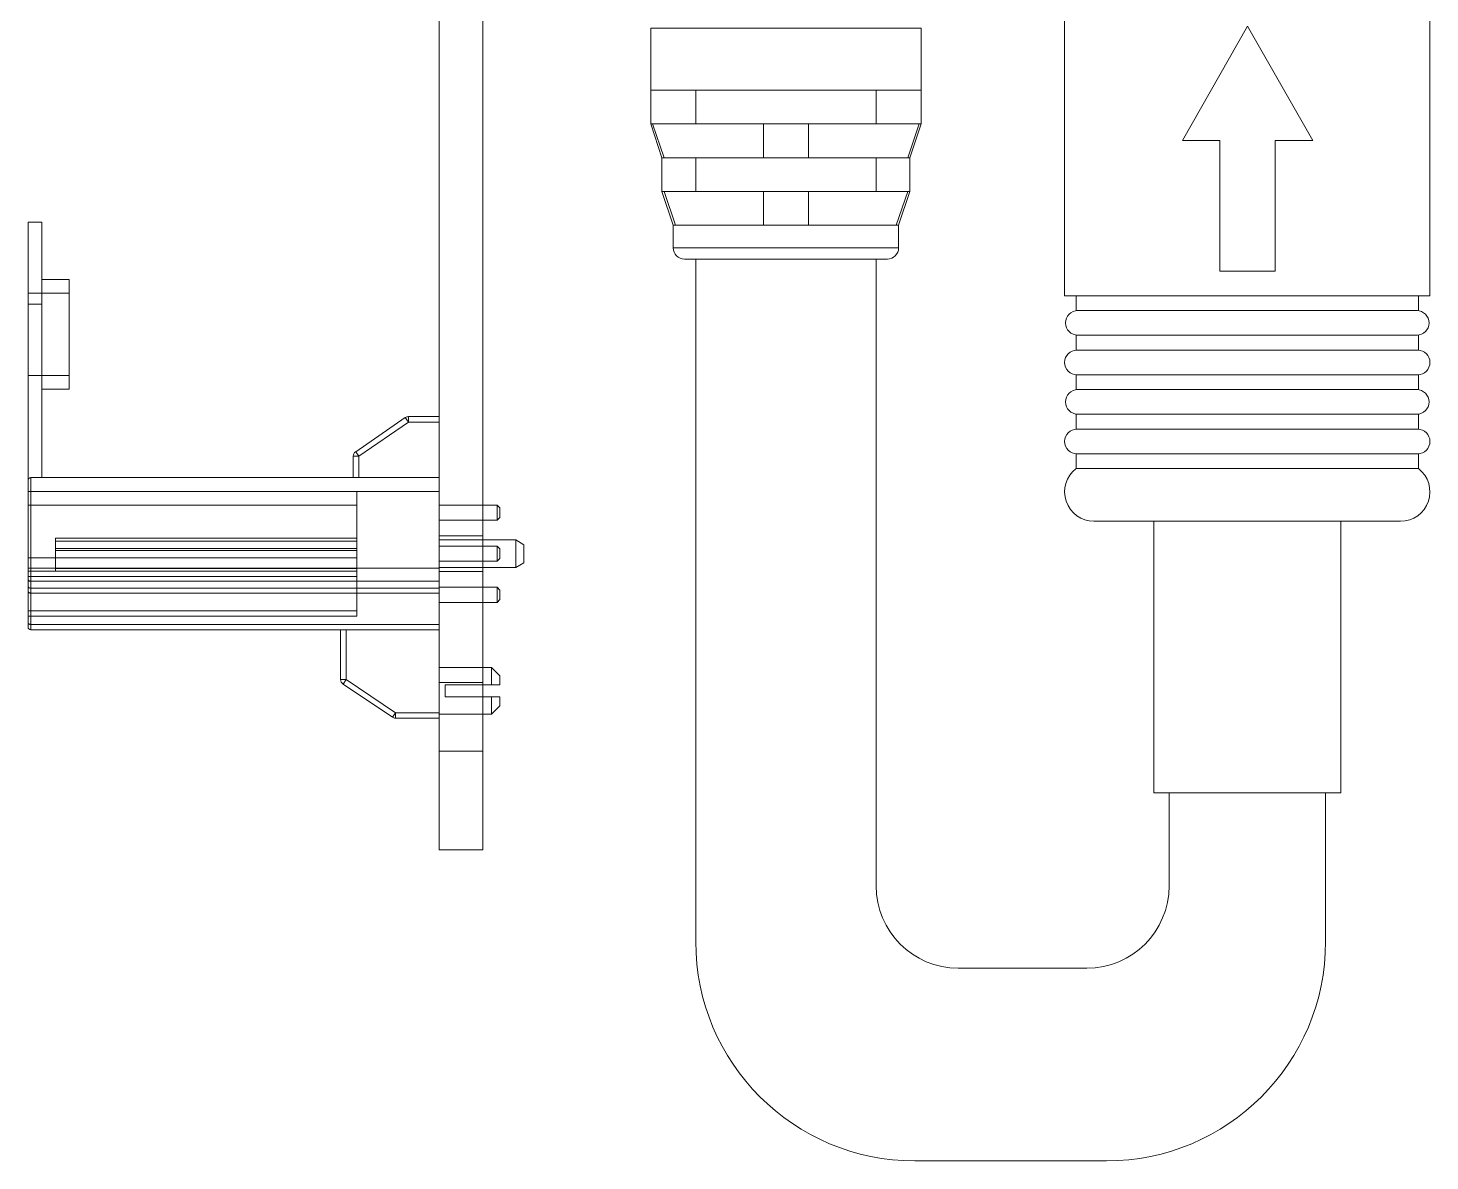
# Model space of a CAD drawing. Header units: millimetres. Extents: x 4147 to 30367, y 7281 to 12368.
# Drawn here: x 26977 to 30354, y 7659 to 10387 of the extents above; entities that cross this region are included whole.
import ezdxf

# ---------------------------------------------------------------- set-up
doc = ezdxf.new("R2010")
doc.units = ezdxf.units.MM

# ---------------------------------------------------------------- blocks, each defined once
blk = doc.blocks.new('Fitting Cable')
at = {"linetype": 'Continuous', "lineweight": 9}
for p, q in [((-1947.1, -2980.1), (-1947.1, 979.9)), ((-1947.1, 979.9), (-1947.1, -2980.1)), ((-1841.5, -2980.1), (-1841.5, 979.9)), ((-1841.5, 979.9), (-1841.5, -2980.1)), ((-440, -1646.5), (-440, -852.5)), ((440, -1646.5), (440, -852.5)), ((-785.7, -1001.7), (-1437.1, -1001.7)), ((-1437.1, -1001.7), (-1437.1, -1150.9)), ((-785.7, -1150.9), (-785.7, -1001.7)), ((-156.4, -1272.5), (0.7, -997.5)), ((0.7, -997.5), (157.9, -1272.5)), ((-1437.1, -1150.9), (-785.7, -1150.9)), ((-1437.1, -1232.4), (-1437.1, -1150.9)), ((-1328.7, -1150.9), (-1328.7, -1232.4)), ((-894.1, -1150.9), (-894.1, -1232.4)), ((-785.7, -1232.4), (-785.7, -1150.9)), ((-1437.1, -1232.4), (-1432.6, -1232.4)), ((-1437.1, -1232.4), (-1410, -1313.8)), ((-1405, -1313.8), (-1432.6, -1232.4)), ((-1165.7, -1232.4), (-1432.6, -1232.4)), ((-1165.7, -1232.4), (-1165.7, -1313.8)), ((-1165.7, -1232.4), (-1057.1, -1232.4)), ((-1057.1, -1313.8), (-1057.1, -1232.4)), ((-790.2, -1232.4), (-1057.1, -1232.4)), ((-790.2, -1232.4), (-817.8, -1313.8)), ((-812.8, -1313.8), (-785.7, -1232.4)), ((-790.2, -1232.4), (-785.7, -1232.4)), ((-156.4, -1272.5), (-66.1, -1272.5)), ((-66.1, -1586.8), (-66.1, -1272.5)), ((67.5, -1586.8), (67.5, -1272.5)), ((67.5, -1272.5), (157.9, -1272.5)), ((-1405, -1313.8), (-1410, -1313.8)), ((-1410, -1313.8), (-1410, -1395.2)), ((-1165.7, -1313.8), (-1405, -1313.8)), ((-1328.7, -1313.8), (-1328.7, -1395.2)), ((-1057.1, -1313.8), (-1165.7, -1313.8)), ((-817.8, -1313.8), (-1057.1, -1313.8)), ((-894.1, -1313.8), (-894.1, -1395.2)), ((-812.8, -1313.8), (-817.8, -1313.8)), ((-812.8, -1395.2), (-812.8, -1313.8)), ((-1410, -1395.2), (-1405, -1395.2)), ((-1410, -1395.2), (-1382.8, -1476.6)), ((-1377.3, -1476.6), (-1405, -1395.2)), ((-1165.7, -1395.2), (-1405, -1395.2)), ((-1165.7, -1395.2), (-1165.7, -1476.6)), ((-1165.7, -1395.2), (-1057.1, -1395.2)), ((-1057.1, -1476.6), (-1057.1, -1395.2)), ((-817.8, -1395.2), (-1057.1, -1395.2)), ((-817.8, -1395.2), (-845.5, -1476.6)), ((-840, -1476.6), (-812.8, -1395.2)), ((-817.8, -1395.2), (-812.8, -1395.2)), ((-2937.1, -1468.7), (-2937.1, -1666.7)), ((-2937.1, -1666.7), (-2937.1, -1468.7)), ((-2904.1, -1468.7), (-2937.1, -1468.7)), ((-2937.1, -1468.7), (-2904.1, -1468.7)), ((-2937.1, -1468.7), (-2937.1, -1468.7)), ((-2904.1, -1468.7), (-2904.1, -1666.7)), ((-2904.1, -1666.7), (-2904.1, -1468.7)), ((-2904.1, -1468.7), (-2904.1, -1468.7)), ((-1377.3, -1476.6), (-1382.8, -1476.6)), ((-1382.8, -1476.6), (-1382.8, -1530.9)), ((-1165.7, -1476.6), (-1377.3, -1476.6)), ((-1057.1, -1476.6), (-1165.7, -1476.6)), ((-845.5, -1476.6), (-1057.1, -1476.6)), ((-840, -1476.6), (-845.5, -1476.6)), ((-840, -1530.9), (-840, -1476.6)), ((-1111.4, -1530.9), (-1382.8, -1530.9)), ((-1382.8, -1530.9), (-840, -1530.9)), ((-840, -1530.9), (-1111.4, -1530.9)), ((-867.1, -1558.1), (-1355.7, -1558.1)), ((-1328.7, -3201.4), (-1328.7, -1558.1)), ((-894.1, -3067.2), (-894.1, -1558.1)), ((-66.1, -1586.8), (67.5, -1586.8)), ((-2904.1, -1607.3), (-2838.1, -1607.3)), ((-2904.1, -1871.2), (-2904.1, -1607.4)), ((-2838.1, -1871.2), (-2838.1, -1607.4)), ((-2937.1, -1838.3), (-2937.1, -1640.3)), ((-2937.1, -1640.3), (-2838.1, -1640.3)), ((-2838.1, -1838.3), (-2838.1, -1640.3)), ((-440, -1646.5), (2.2, -1646.5)), ((-412.5, -1682.3), (-412.4, -1646.2)), ((440, -1646.5), (-2.2, -1646.5)), ((412.5, -1682.3), (412.4, -1646.2)), ((-2937.1, -1666.7), (-2904.1, -1666.7)), ((-2937.1, -2090.8), (-2937.1, -1666.7)), ((-2937.1, -1666.7), (-2937.1, -2090.8)), ((-2904.1, -1666.7), (-2937.1, -1666.7)), ((-2904.1, -2084.2), (-2904.1, -1666.7)), ((-2904.1, -1666.7), (-2904.1, -2084.2)), ((-410.3, -1681.9), (2.2, -1681.9)), ((410.3, -1681.9), (-2.2, -1681.9)), ((-412.4, -1777.1), (-412.4, -1741)), ((-410.3, -1741.3), (2.2, -1741.3)), ((410.3, -1741.3), (-2.2, -1741.3)), ((412.4, -1777.1), (412.4, -1741)), ((-412.5, -1777.1), (0, -1777.1)), ((412.5, -1777.1), (0, -1777.1)), ((-2838.1, -1838.3), (-2937.1, -1838.3)), ((-412.5, -1836.5), (0, -1836.5)), ((-412.4, -1872.5), (-412.4, -1836.4)), ((412.5, -1836.5), (0, -1836.5)), ((412.4, -1872.5), (412.4, -1836.4)), ((-2838.1, -1871.3), (-2904.1, -1871.3)), ((-412.5, -1872.2), (0, -1872.2)), ((-410.3, -1872.2), (2.2, -1872.2)), ((410.3, -1872.2), (-2.2, -1872.2)), ((412.5, -1872.2), (0, -1872.2)), ((-2147.8, -2021.7), (-2028.3, -1939.6)), ((-2028.3, -1939.6), (-2147.8, -2021.7)), ((-2020.8, -1950.5), (-2140.4, -2032.6)), ((-2140.4, -2032.6), (-2020.8, -1950.5)), ((-2020.8, -1950.5), (-2028.3, -1939.6)), ((-2028.3, -1939.6), (-2020.8, -1950.5)), ((-2028.3, -1939.6), (-2028.3, -1939.6)), ((-2020.8, -1950.5), (-2020.8, -1937.3)), ((-2020.8, -1937.3), (-2020.8, -1950.5)), ((-1947.1, -1937.3), (-2020.8, -1937.3)), ((-2020.8, -1937.3), (-1947.1, -1937.3)), ((-2020.8, -1937.3), (-2020.8, -1937.3)), ((-1947.1, -1950.5), (-2020.8, -1950.5)), ((-2020.8, -1950.5), (-1947.1, -1950.5)), ((-1947.1, -1937.3), (-1947.1, -1950.5)), ((-1947.1, -1937.3), (-1947.1, -1937.3)), ((-1947.1, -1950.5), (-1947.1, -1937.3)), ((-1947.1, -1950.5), (-1947.1, -2084.2)), ((-1947.1, -1950.5), (-1947.1, -2084.2)), ((-412.5, -1967.4), (-412.5, -1931.3)), ((-410.3, -1931.6), (2.2, -1931.6)), ((410.3, -1931.6), (-2.2, -1931.6)), ((412.5, -1967.4), (412.5, -1931.3)), ((-412.5, -1967.4), (0, -1967.4)), ((-410.3, -1967.4), (2.2, -1967.4)), ((410.3, -1967.4), (-2.2, -1967.4)), ((412.5, -1967.4), (0, -1967.4)), ((-2140.4, -2032.6), (-2147.8, -2021.7)), ((-2147.8, -2021.7), (-2140.4, -2032.6)), ((-2147.8, -2021.7), (-2147.8, -2021.7)), ((-2153.6, -2032.6), (-2140.4, -2032.6)), ((-2140.4, -2032.6), (-2153.6, -2032.6)), ((-2153.6, -2032.6), (-2153.6, -2084.2)), ((-2153.6, -2032.6), (-2153.6, -2032.6)), ((-2153.6, -2084.2), (-2153.6, -2032.6)), ((-2140.4, -2032.6), (-2140.4, -2084.2)), ((-2140.4, -2084.2), (-2140.4, -2032.6)), ((-412.5, -2062.5), (-412.5, -2026.7)), ((-412.5, -2026.8), (-412.5, -2026.7)), ((-412.5, -2026.8), (0, -2026.8)), ((412.5, -2026.8), (0, -2026.8)), ((412.5, -2062.5), (412.5, -2026.7)), ((412.5, -2026.8), (412.5, -2026.7)), ((-2937.1, -2090.8), (-2937.1, -2090.8)), ((-2937.1, -2117.2), (-2937.1, -2090.8)), ((-2937.1, -2090.8), (-2937.1, -2117.2)), ((-2937.1, -2090.8), (-2937.1, -2090.8)), ((-2930.5, -2084.2), (-2930.5, -2117.2)), ((-2930.5, -2117.2), (-2930.5, -2084.2)), ((-1947.1, -2084.2), (-2930.5, -2084.2)), ((-2930.5, -2084.2), (-2930.5, -2084.2)), ((-2904.1, -2084.2), (-2930.5, -2084.2)), ((-2930.5, -2084.2), (-2904.1, -2084.2)), ((-2930.5, -2084.2), (-2930.5, -2084.2)), ((-1947.1, -2084.2), (-2930.5, -2084.2)), ((-2904.1, -2084.2), (-2904.1, -2084.2)), ((-2153.6, -2084.2), (-2140.4, -2084.2)), ((-2153.6, -2084.2), (-2153.6, -2084.2)), ((-2140.4, -2084.2), (-2153.6, -2084.2)), ((-2140.4, -2084.2), (-1947.1, -2084.2)), ((-2140.4, -2084.2), (-1947.1, -2084.2)), ((-1947.1, -2117.2), (-1947.1, -2084.2)), ((-1947.1, -2084.2), (-1947.1, -2084.2)), ((-1947.1, -2084.2), (-1947.1, -2084.2)), ((-1947.1, -2084.2), (-1947.1, -2117.2)), ((-412.5, -2062.5), (0, -2062.5)), ((412.5, -2062.5), (0, -2062.5)), ((-2930.5, -2117.2), (-2937.1, -2117.2)), ((-2930.5, -2117.2), (-2937.1, -2117.2)), ((-2937.1, -2302), (-2937.1, -2117.2)), ((-2937.1, -2117.2), (-2937.1, -2302)), ((-2937.1, -2150.2), (-2937.1, -2117.2)), ((-2937.1, -2117.2), (-2937.1, -2117.2)), ((-2145.1, -2117.2), (-2937.1, -2117.2)), ((-2937.1, -2117.2), (-2937.1, -2150.2)), ((-2145.1, -2117.2), (-2937.1, -2117.2)), ((-2930.5, -2117.2), (-2930.5, -2302)), ((-1947.1, -2117.2), (-2930.5, -2117.2)), ((-1947.1, -2117.2), (-2930.5, -2117.2)), ((-2930.5, -2302), (-2930.5, -2117.2)), ((-2145.1, -2117.2), (-2145.1, -2150.2)), ((-2145.1, -2117.2), (-2145.1, -2117.2)), ((-2145.1, -2150.2), (-2145.1, -2117.2)), ((-1947.1, -2234.3), (-1947.1, -2117.2)), ((-1947.1, -2117.2), (-1947.1, -2234.3)), ((-2937.1, -2277.4), (-2937.1, -2150.2)), ((-2145.1, -2150.2), (-2937.1, -2150.2)), ((-2937.1, -2150.2), (-2937.1, -2277.4)), ((-2145.1, -2150.2), (-2937.1, -2150.2)), ((-2145.1, -2277.4), (-2145.1, -2150.2)), ((-2145.1, -2150.2), (-2145.1, -2277.4)), ((-1947.1, -2150.2), (-1947.1, -2186.5)), ((-1947.1, -2150.2), (-1947.1, -2186.5)), ((-1947.1, -2150.2), (-1947.1, -2186.5)), ((-1947.1, -2150.2), (-1947.1, -2186.5)), ((-1947.1, -2150.2), (-1947.1, -2186.5)), ((-1947.1, -2150.2), (-1947.1, -2186.5)), ((-1947.1, -2150.2), (-1947.1, -2186.5)), ((-1947.1, -2150.2), (-1947.1, -2186.4)), ((-1947.1, -2150.2), (-1947.1, -2186.4)), ((-1947.1, -2150.2), (-1947.1, -2186.4)), ((-1947.1, -2150.2), (-1947.1, -2186.4)), ((-1947.1, -2150.2), (-1947.1, -2186.4)), ((-1947.1, -2150.2), (-1947.1, -2186.4)), ((-1947.1, -2150.2), (-1947.1, -2186.4)), ((-1947.1, -2150.2), (-1841.5, -2150.2)), ((-1947.1, -2150.2), (-1841.5, -2150.2)), ((-1947.1, -2150.2), (-1841.5, -2150.2)), ((-1947.1, -2150.2), (-1841.5, -2150.2)), ((-1947.1, -2150.2), (-1841.5, -2150.2)), ((-1947.1, -2150.2), (-1841.5, -2150.2)), ((-1947.1, -2150.2), (-1841.5, -2150.2)), ((-1947.1, -2150.2), (-1807.2, -2150.2)), ((-1947.1, -2150.2), (-1807.2, -2150.2)), ((-1947.1, -2150.2), (-1807.2, -2150.2)), ((-1947.1, -2150.2), (-1807.2, -2150.2)), ((-1947.1, -2150.2), (-1807.2, -2150.2)), ((-1947.1, -2150.2), (-1807.2, -2150.2)), ((-1947.1, -2150.2), (-1807.2, -2150.2)), ((-1841.5, -2186.5), (-1841.5, -2150.2)), ((-1841.5, -2186.5), (-1841.5, -2150.2)), ((-1841.5, -2186.5), (-1841.5, -2150.2)), ((-1841.5, -2186.5), (-1841.5, -2150.2)), ((-1841.5, -2186.5), (-1841.5, -2150.2)), ((-1841.5, -2186.5), (-1841.5, -2150.2)), ((-1841.5, -2186.5), (-1841.5, -2150.2)), ((-1807.2, -2150.2), (-1807.2, -2186.4)), ((-1807.2, -2150.2), (-1807.2, -2186.4)), ((-1807.2, -2150.2), (-1807.2, -2186.4)), ((-1807.2, -2150.2), (-1807.2, -2186.4)), ((-1807.2, -2150.2), (-1807.2, -2186.4)), ((-1807.2, -2150.2), (-1807.2, -2186.4)), ((-1807.2, -2150.2), (-1807.2, -2186.4)), ((-1807.2, -2150.2), (-1800.6, -2156.8)), ((-1807.2, -2150.2), (-1800.6, -2156.8)), ((-1807.2, -2150.2), (-1800.6, -2156.8)), ((-1807.2, -2150.2), (-1800.6, -2156.8)), ((-1807.2, -2150.2), (-1800.6, -2156.8)), ((-1807.2, -2150.2), (-1800.6, -2156.8)), ((-1807.2, -2150.2), (-1800.6, -2156.8)), ((-1800.6, -2179.9), (-1800.6, -2156.8)), ((-1800.6, -2179.9), (-1800.6, -2156.8)), ((-1800.6, -2179.9), (-1800.6, -2156.8)), ((-1800.6, -2179.9), (-1800.6, -2156.8)), ((-1800.6, -2179.9), (-1800.6, -2156.8)), ((-1800.6, -2179.9), (-1800.6, -2156.8)), ((-1800.6, -2179.9), (-1800.6, -2156.8)), ((-1841.5, -2186.5), (-1947.1, -2186.5)), ((-1841.5, -2186.5), (-1947.1, -2186.5)), ((-1841.5, -2186.5), (-1947.1, -2186.5)), ((-1841.5, -2186.5), (-1947.1, -2186.5)), ((-1841.5, -2186.5), (-1947.1, -2186.5)), ((-1841.5, -2186.5), (-1947.1, -2186.5)), ((-1841.5, -2186.5), (-1947.1, -2186.5)), ((-1807.2, -2186.5), (-1947.1, -2186.5)), ((-1807.2, -2186.5), (-1947.1, -2186.5)), ((-1807.2, -2186.5), (-1947.1, -2186.5)), ((-1807.2, -2186.5), (-1947.1, -2186.5)), ((-1807.2, -2186.5), (-1947.1, -2186.5)), ((-1807.2, -2186.5), (-1947.1, -2186.5)), ((-1807.2, -2186.5), (-1947.1, -2186.5)), ((-1800.6, -2179.9), (-1807.2, -2186.5)), ((-1800.6, -2179.9), (-1807.2, -2186.5)), ((-1800.6, -2179.9), (-1807.2, -2186.5)), ((-1800.6, -2179.9), (-1807.2, -2186.5)), ((-1800.6, -2179.9), (-1807.2, -2186.5)), ((-1800.6, -2179.9), (-1807.2, -2186.5)), ((-1800.6, -2179.9), (-1807.2, -2186.5)), ((-369.4, -2189), (0, -2189)), ((-225.1, -2843.3), (-225.1, -2189)), ((-225.1, -2189), (225.1, -2189)), ((369.4, -2189), (0, -2189)), ((225.1, -2189), (225.1, -2843.3)), ((-1947.1, -2224.4), (-1947.1, -2309.6)), ((-1947.1, -2224.4), (-1947.1, -2309.6)), ((-1947.1, -2224.4), (-1841.5, -2224.4)), ((-1947.1, -2224.4), (-1841.5, -2224.4)), ((-1841.5, -2224.4), (-1841.5, -2309.6)), ((-1841.5, -2310.2), (-1841.5, -2225)), ((-2871.1, -2230.2), (-2871.1, -2230.2)), ((-2871.1, -2236.8), (-2871.1, -2230.2)), ((-2871.1, -2230.2), (-2145.1, -2230.2)), ((-2871.1, -2230.2), (-2871.1, -2236.8)), ((-2871.1, -2230.2), (-2871.1, -2230.2)), ((-2871.1, -2230.2), (-2145.1, -2230.2)), ((-2871.1, -2236.8), (-2871.1, -2230.2)), ((-2871.1, -2230.2), (-2145.1, -2230.2)), ((-2871.1, -2230.2), (-2871.1, -2236.8)), ((-2871.1, -2230.2), (-2871.1, -2230.2)), ((-2871.1, -2230.2), (-2145.1, -2230.2)), ((-2871.1, -2236.8), (-2871.1, -2230.2)), ((-2871.1, -2230.2), (-2145.1, -2230.2)), ((-2871.1, -2230.2), (-2871.1, -2236.8)), ((-2871.1, -2230.2), (-2871.1, -2230.2)), ((-2871.1, -2230.2), (-2145.1, -2230.2)), ((-2871.1, -2236.8), (-2871.1, -2230.2)), ((-2871.1, -2230.2), (-2145.1, -2230.2)), ((-2871.1, -2230.2), (-2871.1, -2236.8)), ((-2871.1, -2230.2), (-2871.1, -2230.2)), ((-2871.1, -2230.2), (-2145.1, -2230.2)), ((-2871.1, -2236.8), (-2871.1, -2230.2)), ((-2871.1, -2230.2), (-2145.1, -2230.2)), ((-2871.1, -2230.2), (-2871.1, -2236.8)), ((-2871.1, -2230.2), (-2871.1, -2230.2)), ((-2871.1, -2230.2), (-2145.1, -2230.2)), ((-2871.1, -2236.8), (-2871.1, -2230.2)), ((-2871.1, -2230.2), (-2145.1, -2230.2)), ((-2871.1, -2230.2), (-2871.1, -2236.8)), ((-2871.1, -2230.2), (-2871.1, -2230.2)), ((-2871.1, -2230.2), (-2145.1, -2230.2)), ((-2871.1, -2236.8), (-2871.1, -2230.2)), ((-2871.1, -2230.2), (-2145.1, -2230.2)), ((-2871.1, -2230.2), (-2871.1, -2236.8)), ((-2871.1, -2230.2), (-2871.1, -2230.2)), ((-2871.1, -2230.2), (-2145.1, -2230.2)), ((-2871.1, -2236.8), (-2871.1, -2230.2)), ((-2871.1, -2230.2), (-2145.1, -2230.2)), ((-2871.1, -2230.2), (-2871.1, -2236.8)), ((-2871.1, -2230.2), (-2871.1, -2230.2)), ((-2871.1, -2230.2), (-2145.1, -2230.2)), ((-2871.1, -2236.8), (-2871.1, -2230.2)), ((-2871.1, -2230.2), (-2145.1, -2230.2)), ((-2871.1, -2230.2), (-2871.1, -2236.8)), ((-2871.1, -2230.2), (-2871.1, -2230.2)), ((-2871.1, -2230.2), (-2145.1, -2230.2)), ((-2871.1, -2236.8), (-2871.1, -2230.2)), ((-2871.1, -2230.2), (-2145.1, -2230.2)), ((-2871.1, -2230.2), (-2871.1, -2236.8)), ((-2871.1, -2230.2), (-2871.1, -2230.2)), ((-2871.1, -2230.2), (-2145.1, -2230.2)), ((-2871.1, -2236.8), (-2871.1, -2230.2)), ((-2871.1, -2230.2), (-2145.1, -2230.2)), ((-2871.1, -2230.2), (-2145.1, -2230.2)), ((-2871.1, -2230.2), (-2871.1, -2236.8)), ((-2871.1, -2236.8), (-2871.1, -2236.8)), ((-2871.1, -2236.8), (-2145.1, -2236.8)), ((-2871.1, -2236.8), (-2145.1, -2236.8)), ((-2871.1, -2236.8), (-2871.1, -2236.8)), ((-2871.1, -2236.8), (-2145.1, -2236.8)), ((-2871.1, -2236.8), (-2145.1, -2236.8)), ((-2871.1, -2236.8), (-2871.1, -2236.8)), ((-2871.1, -2236.8), (-2145.1, -2236.8)), ((-2871.1, -2236.8), (-2145.1, -2236.8)), ((-2871.1, -2236.8), (-2871.1, -2236.8)), ((-2871.1, -2236.8), (-2145.1, -2236.8)), ((-2871.1, -2236.8), (-2145.1, -2236.8)), ((-2871.1, -2254.4), (-2871.1, -2236.8)), ((-2871.1, -2236.8), (-2145.1, -2236.8)), ((-2871.1, -2236.8), (-2871.1, -2254.4)), ((-2871.1, -2236.8), (-2145.1, -2236.8)), ((-2871.1, -2236.8), (-2871.1, -2236.8)), ((-2871.1, -2236.8), (-2145.1, -2236.8)), ((-2871.1, -2236.8), (-2145.1, -2236.8)), ((-2871.1, -2236.8), (-2871.1, -2236.8)), ((-2871.1, -2236.8), (-2145.1, -2236.8)), ((-2871.1, -2236.8), (-2145.1, -2236.8)), ((-2871.1, -2236.8), (-2871.1, -2236.8)), ((-2871.1, -2236.8), (-2145.1, -2236.8)), ((-2871.1, -2236.8), (-2145.1, -2236.8)), ((-2871.1, -2236.8), (-2871.1, -2236.8)), ((-2871.1, -2236.8), (-2145.1, -2236.8)), ((-2871.1, -2236.8), (-2145.1, -2236.8)), ((-2871.1, -2236.8), (-2871.1, -2236.8)), ((-2871.1, -2236.8), (-2145.1, -2236.8)), ((-2871.1, -2236.8), (-2145.1, -2236.8)), ((-2871.1, -2236.8), (-2871.1, -2236.8)), ((-2871.1, -2236.8), (-2145.1, -2236.8)), ((-2871.1, -2236.8), (-2145.1, -2236.8)), ((-2871.1, -2259.7), (-2871.1, -2254.4)), ((-2871.1, -2254.4), (-2145.1, -2254.4)), ((-2871.1, -2254.4), (-2871.1, -2259.7)), ((-2871.1, -2254.4), (-2145.1, -2254.4)), ((-2871.1, -2309.4), (-2871.1, -2259.7)), ((-2871.1, -2259.7), (-2145.1, -2259.7)), ((-2871.1, -2259.7), (-2871.1, -2309.4)), ((-2871.1, -2259.7), (-2145.1, -2259.7)), ((-2145.1, -2236.8), (-2145.1, -2230.2)), ((-2145.1, -2230.2), (-2145.1, -2230.2)), ((-2145.1, -2230.2), (-2145.1, -2236.8)), ((-2145.1, -2236.8), (-2145.1, -2230.2)), ((-2145.1, -2230.2), (-2145.1, -2230.2)), ((-2145.1, -2230.2), (-2145.1, -2236.8)), ((-2145.1, -2236.8), (-2145.1, -2230.2)), ((-2145.1, -2230.2), (-2145.1, -2230.2)), ((-2145.1, -2230.2), (-2145.1, -2236.8)), ((-2145.1, -2236.8), (-2145.1, -2230.2)), ((-2145.1, -2230.2), (-2145.1, -2230.2)), ((-2145.1, -2230.2), (-2145.1, -2236.8)), ((-2145.1, -2236.8), (-2145.1, -2230.2)), ((-2145.1, -2230.2), (-2145.1, -2230.2)), ((-2145.1, -2230.2), (-2145.1, -2236.8)), ((-2145.1, -2236.8), (-2145.1, -2230.2)), ((-2145.1, -2230.2), (-2145.1, -2230.2)), ((-2145.1, -2230.2), (-2145.1, -2236.8)), ((-2145.1, -2236.8), (-2145.1, -2230.2)), ((-2145.1, -2230.2), (-2145.1, -2230.2)), ((-2145.1, -2230.2), (-2145.1, -2236.8)), ((-2145.1, -2236.8), (-2145.1, -2230.2)), ((-2145.1, -2230.2), (-2145.1, -2230.2)), ((-2145.1, -2230.2), (-2145.1, -2236.8)), ((-2145.1, -2236.8), (-2145.1, -2230.2)), ((-2145.1, -2230.2), (-2145.1, -2230.2)), ((-2145.1, -2230.2), (-2145.1, -2236.8)), ((-2145.1, -2236.8), (-2145.1, -2230.2)), ((-2145.1, -2230.2), (-2145.1, -2230.2)), ((-2145.1, -2230.2), (-2145.1, -2236.8)), ((-2145.1, -2236.8), (-2145.1, -2230.2)), ((-2145.1, -2230.2), (-2145.1, -2230.2)), ((-2145.1, -2230.2), (-2145.1, -2236.8)), ((-2145.1, -2236.8), (-2145.1, -2236.8)), ((-2145.1, -2236.8), (-2145.1, -2236.8)), ((-2145.1, -2236.8), (-2145.1, -2236.8)), ((-2145.1, -2236.8), (-2145.1, -2236.8)), ((-2145.1, -2236.8), (-2145.1, -2236.8)), ((-2145.1, -2236.8), (-2145.1, -2236.8)), ((-2145.1, -2236.8), (-2145.1, -2254.4)), ((-2145.1, -2254.4), (-2145.1, -2236.8)), ((-2145.1, -2236.8), (-2145.1, -2236.8)), ((-2145.1, -2236.8), (-2145.1, -2236.8)), ((-2145.1, -2236.8), (-2145.1, -2236.8)), ((-2145.1, -2236.8), (-2145.1, -2236.8)), ((-2145.1, -2254.4), (-2145.1, -2259.7)), ((-2145.1, -2259.7), (-2145.1, -2254.4)), ((-2145.1, -2259.7), (-2145.1, -2309.4)), ((-2145.1, -2309.4), (-2145.1, -2259.7)), ((-1762.3, -2234.3), (-1947.1, -2234.3)), ((-1762.3, -2234.3), (-1947.1, -2234.3)), ((-1762.3, -2234.3), (-1947.1, -2234.3)), ((-1762.3, -2234.3), (-1947.1, -2234.3)), ((-1947.1, -2234.3), (-1947.1, -2300.3)), ((-1947.1, -2234.3), (-1947.1, -2234.3)), ((-1947.1, -2234.3), (-1947.1, -2234.3)), ((-1947.1, -2234.3), (-1947.1, -2300.3)), ((-1947.1, -2249.2), (-1947.1, -2285.5)), ((-1947.1, -2249.2), (-1947.1, -2285.5)), ((-1947.1, -2249.2), (-1947.1, -2285.5)), ((-1947.1, -2249.2), (-1947.1, -2285.5)), ((-1947.1, -2249.2), (-1947.1, -2285.5)), ((-1947.1, -2249.2), (-1947.1, -2285.5)), ((-1947.1, -2249.2), (-1947.1, -2285.4)), ((-1947.1, -2249.2), (-1947.1, -2285.4)), ((-1947.1, -2249.2), (-1947.1, -2285.4)), ((-1947.1, -2249.2), (-1947.1, -2285.4)), ((-1947.1, -2249.2), (-1947.1, -2285.4)), ((-1947.1, -2249.2), (-1947.1, -2285.4)), ((-1947.1, -2249.2), (-1841.5, -2249.2)), ((-1947.1, -2249.2), (-1841.5, -2249.2)), ((-1947.1, -2249.2), (-1841.5, -2249.2)), ((-1947.1, -2249.2), (-1841.5, -2249.2)), ((-1947.1, -2249.2), (-1841.5, -2249.2)), ((-1947.1, -2249.2), (-1841.5, -2249.2)), ((-1947.1, -2249.2), (-1807.2, -2249.2)), ((-1947.1, -2249.2), (-1807.2, -2249.2)), ((-1947.1, -2249.2), (-1807.2, -2249.2)), ((-1947.1, -2249.2), (-1807.2, -2249.2)), ((-1947.1, -2249.2), (-1807.2, -2249.2)), ((-1947.1, -2249.2), (-1807.2, -2249.2)), ((-1841.5, -2285.5), (-1841.5, -2249.2)), ((-1841.5, -2285.5), (-1841.5, -2249.2)), ((-1841.5, -2285.5), (-1841.5, -2249.2)), ((-1841.5, -2285.5), (-1841.5, -2249.2)), ((-1841.5, -2285.5), (-1841.5, -2249.2)), ((-1841.5, -2285.5), (-1841.5, -2249.2)), ((-1807.2, -2249.2), (-1807.2, -2285.4)), ((-1807.2, -2249.2), (-1807.2, -2285.4)), ((-1807.2, -2249.2), (-1807.2, -2285.4)), ((-1807.2, -2249.2), (-1807.2, -2285.4)), ((-1807.2, -2249.2), (-1807.2, -2285.4)), ((-1807.2, -2249.2), (-1807.2, -2285.4)), ((-1807.2, -2249.2), (-1800.6, -2255.8)), ((-1807.2, -2249.2), (-1800.6, -2255.8)), ((-1807.2, -2249.2), (-1800.6, -2255.8)), ((-1807.2, -2249.2), (-1800.6, -2255.8)), ((-1807.2, -2249.2), (-1800.6, -2255.8)), ((-1807.2, -2249.2), (-1800.6, -2255.8)), ((-1800.6, -2278.9), (-1800.6, -2255.8)), ((-1800.6, -2278.9), (-1800.6, -2255.8)), ((-1800.6, -2278.9), (-1800.6, -2255.8)), ((-1800.6, -2278.9), (-1800.6, -2255.8)), ((-1800.6, -2278.9), (-1800.6, -2255.8)), ((-1800.6, -2278.9), (-1800.6, -2255.8)), ((-1762.3, -2234.3), (-1742.5, -2245.7)), ((-1762.3, -2234.3), (-1742.5, -2245.7)), ((-1742.5, -2245.7), (-1762.3, -2234.3)), ((-1742.5, -2245.7), (-1762.3, -2234.3)), ((-1762.3, -2300.3), (-1762.3, -2234.3)), ((-1762.3, -2234.3), (-1762.3, -2234.3)), ((-1762.3, -2234.3), (-1762.3, -2300.3)), ((-1762.3, -2234.3), (-1762.3, -2234.3)), ((-1762.3, -2300.3), (-1762.3, -2234.3)), ((-1762.3, -2234.3), (-1762.3, -2300.3)), ((-1742.5, -2245.7), (-1742.5, -2288.9)), ((-1742.5, -2245.7), (-1742.5, -2245.7)), ((-1742.5, -2288.9), (-1742.5, -2245.7)), ((-1742.5, -2245.7), (-1742.5, -2245.7)), ((-1742.5, -2288.9), (-1742.5, -2245.7)), ((-1742.5, -2245.7), (-1742.5, -2288.9)), ((-2937.1, -2309), (-2937.1, -2277.4)), ((-2145.1, -2277.4), (-2937.1, -2277.4)), ((-2937.1, -2277.4), (-2937.1, -2309)), ((-2145.1, -2277.4), (-2937.1, -2277.4)), ((-2145.1, -2309), (-2145.1, -2277.4)), ((-2145.1, -2277.4), (-2145.1, -2309)), ((-1841.5, -2285.5), (-1947.1, -2285.5)), ((-1841.5, -2285.5), (-1947.1, -2285.5)), ((-1841.5, -2285.5), (-1947.1, -2285.5)), ((-1841.5, -2285.5), (-1947.1, -2285.5)), ((-1841.5, -2285.5), (-1947.1, -2285.5)), ((-1841.5, -2285.5), (-1947.1, -2285.5)), ((-1807.2, -2285.5), (-1947.1, -2285.5)), ((-1807.2, -2285.5), (-1947.1, -2285.5)), ((-1807.2, -2285.5), (-1947.1, -2285.5)), ((-1807.2, -2285.5), (-1947.1, -2285.5)), ((-1807.2, -2285.5), (-1947.1, -2285.5)), ((-1807.2, -2285.5), (-1947.1, -2285.5)), ((-1800.6, -2278.9), (-1807.2, -2285.5)), ((-1800.6, -2278.9), (-1807.2, -2285.5)), ((-1800.6, -2278.9), (-1807.2, -2285.5)), ((-1800.6, -2278.9), (-1807.2, -2285.5)), ((-1800.6, -2278.9), (-1807.2, -2285.5)), ((-1800.6, -2278.9), (-1807.2, -2285.5)), ((-1742.5, -2288.9), (-1762.3, -2300.3)), ((-1742.5, -2288.9), (-1762.3, -2300.3)), ((-1762.3, -2300.3), (-1742.5, -2288.9)), ((-1762.3, -2300.3), (-1742.5, -2288.9)), ((-1742.5, -2288.9), (-1742.5, -2288.9)), ((-1742.5, -2288.9), (-1742.5, -2288.9)), ((-2930.5, -2302), (-2937.1, -2302)), ((-2930.5, -2302), (-2937.1, -2302)), ((-2937.1, -2327.3), (-2937.1, -2302)), ((-2937.1, -2302), (-2937.1, -2327.3)), ((-2937.1, -2309), (-2937.1, -2322)), ((-2937.1, -2322), (-2937.1, -2309)), ((-2145.1, -2309), (-2937.1, -2309)), ((-2145.1, -2309), (-2937.1, -2309)), ((-2937.1, -2322), (-2937.1, -2333.5)), ((-2145.1, -2322), (-2937.1, -2322)), ((-2937.1, -2333.5), (-2937.1, -2322)), ((-2145.1, -2322), (-2937.1, -2322)), ((-2937.1, -2344.3), (-2937.1, -2327.3)), ((-2937.1, -2327.3), (-2937.1, -2344.3)), ((-2930.5, -2302), (-2930.5, -2333.6)), ((-1947.1, -2302), (-2930.5, -2302)), ((-1947.1, -2302), (-2930.5, -2302)), ((-2930.5, -2333.6), (-2930.5, -2302)), ((-2871.1, -2302.8), (-2871.1, -2309.4)), ((-2871.1, -2302.8), (-2871.1, -2302.8)), ((-2871.1, -2302.8), (-2145.1, -2302.8)), ((-2871.1, -2309.4), (-2871.1, -2302.8)), ((-2871.1, -2302.8), (-2145.1, -2302.8)), ((-2871.1, -2302.8), (-2871.1, -2309.4)), ((-2871.1, -2302.8), (-2871.1, -2302.8)), ((-2871.1, -2302.8), (-2145.1, -2302.8)), ((-2871.1, -2309.4), (-2871.1, -2302.8)), ((-2871.1, -2302.8), (-2145.1, -2302.8)), ((-2871.1, -2302.8), (-2871.1, -2309.4)), ((-2871.1, -2302.8), (-2871.1, -2302.8)), ((-2871.1, -2302.8), (-2145.1, -2302.8)), ((-2871.1, -2309.4), (-2871.1, -2302.8)), ((-2871.1, -2302.8), (-2145.1, -2302.8)), ((-2871.1, -2302.8), (-2871.1, -2309.4)), ((-2871.1, -2302.8), (-2871.1, -2302.8)), ((-2871.1, -2302.8), (-2145.1, -2302.8)), ((-2871.1, -2309.4), (-2871.1, -2302.8)), ((-2871.1, -2302.8), (-2145.1, -2302.8)), ((-2871.1, -2302.8), (-2871.1, -2309.4)), ((-2871.1, -2302.8), (-2871.1, -2302.8)), ((-2871.1, -2302.8), (-2145.1, -2302.8)), ((-2871.1, -2309.4), (-2871.1, -2302.8)), ((-2871.1, -2302.8), (-2145.1, -2302.8)), ((-2871.1, -2302.8), (-2871.1, -2309.4)), ((-2871.1, -2302.8), (-2871.1, -2302.8)), ((-2871.1, -2302.8), (-2145.1, -2302.8)), ((-2871.1, -2309.4), (-2871.1, -2302.8)), ((-2871.1, -2302.8), (-2145.1, -2302.8)), ((-2871.1, -2302.8), (-2871.1, -2309.4)), ((-2871.1, -2302.8), (-2871.1, -2302.8)), ((-2871.1, -2302.8), (-2145.1, -2302.8)), ((-2871.1, -2309.4), (-2871.1, -2302.8)), ((-2871.1, -2302.8), (-2145.1, -2302.8)), ((-2871.1, -2302.8), (-2871.1, -2309.4)), ((-2871.1, -2302.8), (-2871.1, -2302.8)), ((-2871.1, -2302.8), (-2145.1, -2302.8)), ((-2871.1, -2309.4), (-2871.1, -2302.8)), ((-2871.1, -2302.8), (-2145.1, -2302.8)), ((-2871.1, -2302.8), (-2871.1, -2309.4)), ((-2871.1, -2302.8), (-2871.1, -2302.8)), ((-2871.1, -2302.8), (-2145.1, -2302.8)), ((-2871.1, -2309.4), (-2871.1, -2302.8)), ((-2871.1, -2302.8), (-2145.1, -2302.8)), ((-2871.1, -2309.4), (-2871.1, -2309.4)), ((-2871.1, -2309.4), (-2145.1, -2309.4)), ((-2871.1, -2309.4), (-2145.1, -2309.4)), ((-2871.1, -2309.4), (-2871.1, -2309.4)), ((-2871.1, -2309.4), (-2145.1, -2309.4)), ((-2871.1, -2309.4), (-2145.1, -2309.4)), ((-2871.1, -2309.4), (-2871.1, -2309.4)), ((-2871.1, -2309.4), (-2145.1, -2309.4)), ((-2871.1, -2309.4), (-2145.1, -2309.4)), ((-2871.1, -2309.4), (-2871.1, -2309.4)), ((-2871.1, -2309.4), (-2145.1, -2309.4)), ((-2871.1, -2309.4), (-2145.1, -2309.4)), ((-2871.1, -2309.4), (-2871.1, -2309.4)), ((-2871.1, -2309.4), (-2145.1, -2309.4)), ((-2871.1, -2309.4), (-2145.1, -2309.4)), ((-2871.1, -2309.4), (-2871.1, -2309.4)), ((-2871.1, -2309.4), (-2145.1, -2309.4)), ((-2871.1, -2309.4), (-2145.1, -2309.4)), ((-2871.1, -2309.4), (-2871.1, -2309.4)), ((-2871.1, -2309.4), (-2145.1, -2309.4)), ((-2871.1, -2309.4), (-2145.1, -2309.4)), ((-2871.1, -2309.4), (-2871.1, -2309.4)), ((-2871.1, -2309.4), (-2145.1, -2309.4)), ((-2871.1, -2309.4), (-2145.1, -2309.4)), ((-2871.1, -2309.4), (-2871.1, -2309.4)), ((-2871.1, -2309.4), (-2145.1, -2309.4)), ((-2871.1, -2309.4), (-2145.1, -2309.4)), ((-2871.1, -2309.4), (-2871.1, -2309.4)), ((-2871.1, -2309.4), (-2145.1, -2309.4)), ((-2871.1, -2309.4), (-2145.1, -2309.4)), ((-2145.1, -2309.4), (-2145.1, -2302.8)), ((-2145.1, -2302.8), (-2145.1, -2302.8)), ((-2145.1, -2302.8), (-2145.1, -2309.4)), ((-2145.1, -2309.4), (-2145.1, -2302.8)), ((-2145.1, -2302.8), (-2145.1, -2302.8)), ((-2145.1, -2302.8), (-2145.1, -2309.4)), ((-2145.1, -2309.4), (-2145.1, -2302.8)), ((-2145.1, -2302.8), (-2145.1, -2302.8)), ((-2145.1, -2302.8), (-2145.1, -2309.4)), ((-2145.1, -2309.4), (-2145.1, -2302.8)), ((-2145.1, -2302.8), (-2145.1, -2302.8)), ((-2145.1, -2302.8), (-2145.1, -2309.4)), ((-2145.1, -2309.4), (-2145.1, -2302.8)), ((-2145.1, -2302.8), (-2145.1, -2302.8)), ((-2145.1, -2302.8), (-2145.1, -2309.4)), ((-2145.1, -2309.4), (-2145.1, -2302.8)), ((-2145.1, -2302.8), (-2145.1, -2302.8)), ((-2145.1, -2302.8), (-2145.1, -2309.4)), ((-2145.1, -2309.4), (-2145.1, -2302.8)), ((-2145.1, -2302.8), (-2145.1, -2302.8)), ((-2145.1, -2302.8), (-2145.1, -2309.4)), ((-2145.1, -2309.4), (-2145.1, -2302.8)), ((-2145.1, -2302.8), (-2145.1, -2302.8)), ((-2145.1, -2302.8), (-2145.1, -2309.4)), ((-2145.1, -2309.4), (-2145.1, -2302.8)), ((-2145.1, -2302.8), (-2145.1, -2302.8)), ((-2145.1, -2302.8), (-2145.1, -2309.4)), ((-2145.1, -2322), (-2145.1, -2309)), ((-2145.1, -2309), (-2145.1, -2322)), ((-2145.1, -2309.4), (-2145.1, -2309.4)), ((-2145.1, -2309.4), (-2145.1, -2309.4)), ((-2145.1, -2309.4), (-2145.1, -2309.4)), ((-2145.1, -2309.4), (-2145.1, -2309.4)), ((-2145.1, -2309.4), (-2145.1, -2309.4)), ((-2145.1, -2309.4), (-2145.1, -2309.4)), ((-2145.1, -2309.4), (-2145.1, -2309.4)), ((-2145.1, -2309.4), (-2145.1, -2309.4)), ((-2145.1, -2309.4), (-2145.1, -2309.4)), ((-2145.1, -2309.4), (-2145.1, -2309.4)), ((-2145.1, -2333.5), (-2145.1, -2322)), ((-2145.1, -2322), (-2145.1, -2333.5)), ((-1947.1, -2300.3), (-1762.3, -2300.3)), ((-1947.1, -2300.3), (-1762.3, -2300.3)), ((-1947.1, -2300.3), (-1762.3, -2300.3)), ((-1947.1, -2300.3), (-1762.3, -2300.3)), ((-1947.1, -2302), (-1947.1, -2300.3)), ((-1947.1, -2300.3), (-1947.1, -2300.3)), ((-1947.1, -2300.3), (-1947.1, -2300.3)), ((-1947.1, -2300.3), (-1947.1, -2302)), ((-1947.1, -2333.6), (-1947.1, -2302)), ((-1947.1, -2302), (-1947.1, -2333.6)), ((-1841.5, -2310.2), (-1947.1, -2310.2)), ((-1841.5, -2310.2), (-1947.1, -2310.2)), ((-1762.3, -2300.3), (-1762.3, -2300.3)), ((-1762.3, -2300.3), (-1762.3, -2300.3)), ((-2937.1, -2333.5), (-2937.1, -2404.6)), ((-2145.1, -2333.5), (-2937.1, -2333.5)), ((-2937.1, -2404.6), (-2937.1, -2333.5)), ((-2145.1, -2333.5), (-2937.1, -2333.5)), ((-2937.1, -2358.1), (-2937.1, -2344.3)), ((-2937.1, -2344.3), (-2937.1, -2358.1)), ((-2937.1, -2433.5), (-2937.1, -2358.1)), ((-2937.1, -2358.1), (-2937.1, -2433.5)), ((-2930.5, -2333.6), (-2930.5, -2350.6)), ((-1947.1, -2333.6), (-2930.5, -2333.6)), ((-1947.1, -2333.6), (-2930.5, -2333.6)), ((-2930.5, -2350.6), (-2930.5, -2333.6)), ((-2930.5, -2350.6), (-2930.5, -2362.1)), ((-1947.1, -2350.6), (-2930.5, -2350.6)), ((-1947.1, -2350.6), (-2930.5, -2350.6)), ((-2930.5, -2362.1), (-2930.5, -2350.6)), ((-2930.5, -2362.1), (-2930.5, -2437.6)), ((-1947.1, -2362.1), (-2930.5, -2362.1)), ((-1947.1, -2362.1), (-2930.5, -2362.1)), ((-2930.5, -2437.6), (-2930.5, -2362.1)), ((-2145.1, -2404.6), (-2145.1, -2333.5)), ((-2145.1, -2333.5), (-2145.1, -2404.6)), ((-1947.1, -2350.6), (-1947.1, -2333.6)), ((-1947.1, -2333.6), (-1947.1, -2350.6)), ((-1947.1, -2348.2), (-1947.1, -2384.5)), ((-1947.1, -2348.2), (-1947.1, -2384.5)), ((-1947.1, -2348.2), (-1947.1, -2384.5)), ((-1947.1, -2348.2), (-1947.1, -2384.5)), ((-1947.1, -2348.2), (-1947.1, -2384.5)), ((-1947.1, -2348.2), (-1947.1, -2384.5)), ((-1947.1, -2348.2), (-1947.1, -2384.4)), ((-1947.1, -2348.2), (-1947.1, -2384.4)), ((-1947.1, -2348.2), (-1947.1, -2384.4)), ((-1947.1, -2348.2), (-1947.1, -2384.4)), ((-1947.1, -2348.2), (-1947.1, -2384.4)), ((-1947.1, -2348.2), (-1947.1, -2384.4)), ((-1947.1, -2348.2), (-1841.5, -2348.2)), ((-1947.1, -2348.2), (-1841.5, -2348.2)), ((-1947.1, -2348.2), (-1841.5, -2348.2)), ((-1947.1, -2348.2), (-1841.5, -2348.2)), ((-1947.1, -2348.2), (-1841.5, -2348.2)), ((-1947.1, -2348.2), (-1841.5, -2348.2)), ((-1947.1, -2348.2), (-1807.2, -2348.2)), ((-1947.1, -2348.2), (-1807.2, -2348.2)), ((-1947.1, -2348.2), (-1807.2, -2348.2)), ((-1947.1, -2348.2), (-1807.2, -2348.2)), ((-1947.1, -2348.2), (-1807.2, -2348.2)), ((-1947.1, -2348.2), (-1807.2, -2348.2)), ((-1947.1, -2362.1), (-1947.1, -2350.6)), ((-1947.1, -2350.6), (-1947.1, -2362.1)), ((-1947.1, -2437.6), (-1947.1, -2362.1)), ((-1947.1, -2362.1), (-1947.1, -2437.6)), ((-1841.5, -2384.5), (-1841.5, -2348.2)), ((-1841.5, -2384.5), (-1841.5, -2348.2)), ((-1841.5, -2384.5), (-1841.5, -2348.2)), ((-1841.5, -2384.5), (-1841.5, -2348.2)), ((-1841.5, -2384.5), (-1841.5, -2348.2)), ((-1841.5, -2384.5), (-1841.5, -2348.2)), ((-1807.2, -2348.2), (-1807.2, -2384.4)), ((-1807.2, -2348.2), (-1807.2, -2384.4)), ((-1807.2, -2348.2), (-1807.2, -2384.4)), ((-1807.2, -2348.2), (-1807.2, -2384.4)), ((-1807.2, -2348.2), (-1807.2, -2384.4)), ((-1807.2, -2348.2), (-1807.2, -2384.4)), ((-1807.2, -2348.2), (-1800.6, -2354.8)), ((-1807.2, -2348.2), (-1800.6, -2354.8)), ((-1807.2, -2348.2), (-1800.6, -2354.8)), ((-1807.2, -2348.2), (-1800.6, -2354.8)), ((-1807.2, -2348.2), (-1800.6, -2354.8)), ((-1807.2, -2348.2), (-1800.6, -2354.8)), ((-1800.6, -2377.9), (-1800.6, -2354.8)), ((-1800.6, -2377.9), (-1800.6, -2354.8)), ((-1800.6, -2377.9), (-1800.6, -2354.8)), ((-1800.6, -2377.9), (-1800.6, -2354.8)), ((-1800.6, -2377.9), (-1800.6, -2354.8)), ((-1800.6, -2377.9), (-1800.6, -2354.8)), ((-1841.5, -2384.5), (-1947.1, -2384.5)), ((-1841.5, -2384.5), (-1947.1, -2384.5)), ((-1841.5, -2384.5), (-1947.1, -2384.5)), ((-1841.5, -2384.5), (-1947.1, -2384.5)), ((-1841.5, -2384.5), (-1947.1, -2384.5)), ((-1841.5, -2384.5), (-1947.1, -2384.5)), ((-1807.2, -2384.5), (-1947.1, -2384.5)), ((-1807.2, -2384.5), (-1947.1, -2384.5)), ((-1807.2, -2384.5), (-1947.1, -2384.5)), ((-1807.2, -2384.5), (-1947.1, -2384.5)), ((-1807.2, -2384.5), (-1947.1, -2384.5)), ((-1807.2, -2384.5), (-1947.1, -2384.5)), ((-1800.6, -2377.9), (-1807.2, -2384.5)), ((-1800.6, -2377.9), (-1807.2, -2384.5)), ((-1800.6, -2377.9), (-1807.2, -2384.5)), ((-1800.6, -2377.9), (-1807.2, -2384.5)), ((-1800.6, -2377.9), (-1807.2, -2384.5)), ((-1800.6, -2377.9), (-1807.2, -2384.5)), ((-2937.1, -2404.6), (-2937.1, -2417.5)), ((-2145.1, -2404.6), (-2937.1, -2404.6)), ((-2937.1, -2417.5), (-2937.1, -2404.6)), ((-2145.1, -2404.6), (-2937.1, -2404.6)), ((-2937.1, -2417.5), (-2937.1, -2417.5)), ((-2145.1, -2417.5), (-2937.1, -2417.5)), ((-2145.1, -2417.5), (-2937.1, -2417.5)), ((-2145.1, -2417.5), (-2145.1, -2404.6)), ((-2145.1, -2404.6), (-2145.1, -2417.5)), ((-2145.1, -2417.5), (-2145.1, -2417.5)), ((-2937.1, -2443.9), (-2937.1, -2433.5)), ((-2937.1, -2433.5), (-2937.1, -2443.9)), ((-2937.1, -2443.9), (-2937.1, -2443.9)), ((-2930.5, -2437.6), (-2930.5, -2450.5)), ((-1947.1, -2437.6), (-2930.5, -2437.6)), ((-1947.1, -2437.6), (-2930.5, -2437.6)), ((-2930.5, -2450.5), (-2930.5, -2437.6)), ((-1947.1, -2450.5), (-2930.5, -2450.5)), ((-2930.5, -2450.5), (-2930.5, -2450.5)), ((-1947.1, -2450.5), (-2930.5, -2450.5)), ((-2184, -2450.5), (-2184, -2570.5)), ((-2184, -2570.5), (-2184, -2450.5)), ((-2184, -2450.5), (-2170.8, -2450.5)), ((-2184, -2450.5), (-2184, -2450.5)), ((-2170.8, -2450.5), (-2184, -2450.5)), ((-2170.8, -2450.5), (-2170.8, -2570.5)), ((-2170.8, -2570.5), (-2170.8, -2450.5)), ((-2170.8, -2450.5), (-1947.1, -2450.5)), ((-2170.8, -2450.5), (-1947.1, -2450.5)), ((-1947.1, -2450.5), (-1947.1, -2437.6)), ((-1947.1, -2437.6), (-1947.1, -2450.5)), ((-1947.1, -2450.5), (-1947.1, -2650.1)), ((-1947.1, -2450.5), (-1947.1, -2450.5)), ((-1947.1, -2450.5), (-1947.1, -2450.5)), ((-1947.1, -2450.5), (-1947.1, -2650.1)), ((-1947.1, -2791.1), (-1947.1, -2529)), ((-1947.1, -2529), (-1947.1, -2791.1)), ((-1947.1, -2541.2), (-1947.1, -2653.4)), ((-1947.1, -2541.2), (-1947.1, -2653.3)), ((-1947.1, -2541.2), (-1841.5, -2541.2)), ((-1947.1, -2541.2), (-1820.4, -2541.2)), ((-1841.5, -2653.4), (-1841.5, -2541.2)), ((-1841.5, -2778.7), (-1841.5, -2541.3)), ((-1841.5, -2778.7), (-1841.5, -2541.3)), ((-1820.4, -2541.2), (-1800.6, -2561)), ((-1820.4, -2582.7), (-1820.4, -2541.5)), ((-1800.6, -2582.7), (-1800.6, -2561.3)), ((-2170.8, -2570.5), (-2184, -2570.5)), ((-2184, -2570.5), (-2170.8, -2570.5)), ((-2184, -2570.5), (-2184, -2570.5)), ((-2170.8, -2570.5), (-2178.2, -2581.4)), ((-2178.2, -2581.4), (-2170.8, -2570.5)), ((-2178.2, -2581.4), (-2178.2, -2581.4)), ((-2059.5, -2661.1), (-2178.2, -2581.4)), ((-2178.2, -2581.4), (-2059.5, -2661.1)), ((-2170.8, -2570.5), (-2052.2, -2650.1)), ((-2052.2, -2650.1), (-2170.8, -2570.5)), ((-1947.1, -2577.5), (-1947.1, -2742)), ((-1947.1, -2577.5), (-1841.5, -2577.5)), ((-1947.1, -2577.5), (-1841.5, -2577.5)), ((-1947.1, -2742.5), (-1947.1, -2578.1)), ((-1947.1, -2725), (-1947.1, -2595)), ((-1947.1, -2725), (-1947.1, -2595)), ((-1932.6, -2582.7), (-1932.6, -2582.7)), ((-1932.6, -2611.9), (-1932.6, -2582.7)), ((-1820.4, -2582.7), (-1932.6, -2582.7)), ((-1932.6, -2582.7), (-1820.4, -2582.7)), ((-1932.6, -2582.7), (-1932.6, -2611.9)), ((-1841.5, -2577.5), (-1841.5, -2742)), ((-1841.5, -2742.5), (-1841.5, -2578.1)), ((-1841.5, -2726), (-1841.5, -2594)), ((-1841.5, -2726), (-1841.5, -2594)), ((-1820.4, -2582.7), (-1800.6, -2582.7)), ((-1800.6, -2582.7), (-1820.4, -2582.7)), ((-1800.6, -2582.7), (-1800.6, -2582.7)), ((-1932.6, -2611.9), (-1932.6, -2611.9)), ((-1820.4, -2611.9), (-1932.6, -2611.9)), ((-1932.6, -2611.9), (-1820.4, -2611.9)), ((-1800.6, -2611.9), (-1820.4, -2611.9)), ((-1820.4, -2611.9), (-1800.6, -2611.9)), ((-1820.4, -2611.9), (-1820.4, -2653.1)), ((-1800.6, -2633.6), (-1820.4, -2653.4)), ((-1800.6, -2611.9), (-1800.6, -2633.3)), ((-1800.6, -2611.9), (-1800.6, -2611.9)), ((-2052.2, -2650.1), (-2059.5, -2661.1)), ((-2059.5, -2661.1), (-2052.2, -2650.1)), ((-2059.5, -2661.1), (-2059.5, -2661.1)), ((-2052.2, -2663.3), (-2052.2, -2650.1)), ((-2052.2, -2650.1), (-2052.2, -2663.3)), ((-2052.2, -2650.1), (-1947.1, -2650.1)), ((-1947.1, -2650.1), (-2052.2, -2650.1)), ((-1947.1, -2663.3), (-2052.2, -2663.3)), ((-2052.2, -2663.3), (-1947.1, -2663.3)), ((-2052.2, -2663.3), (-2052.2, -2663.3)), ((-1947.1, -2650.1), (-1947.1, -2663.3)), ((-1947.1, -2663.3), (-1947.1, -2650.1)), ((-1841.5, -2653.4), (-1947.1, -2653.4)), ((-1820.4, -2653.4), (-1947.1, -2653.4)), ((-1947.1, -2663.3), (-1947.1, -2663.3)), ((-1841.5, -2742.5), (-1947.1, -2742.5)), ((-1841.5, -2742.5), (-1947.1, -2742.5)), ((225.1, -2843.3), (-225.1, -2843.3)), ((-188.3, -2843.3), (188.6, -2843.3)), ((-188.3, -2843.3), (-188.3, -3067.2)), ((-181.3, -2843.3), (181.7, -2843.3)), ((188.6, -2843.3), (188.6, -3201.4)), ((-1947.1, -2980.1), (-1841.5, -2980.1)), ((-1947.1, -2980.1), (-1841.5, -2980.1)), ((-1947.1, -2980.1), (-1947.1, -2980.1)), ((-1841.5, -2980.1), (-1841.5, -2980.1)), ((-386.3, -3265.2), (-696.1, -3265.2)), ((-339.4, -3729.4), (-800.7, -3729.4))]:
    blk.add_line(p, q, dxfattribs=at)
at = {"linetype": 'Continuous', "lineweight": 9, "flags": 128}
for points in [[(-2930.5, -2333.6), (-2931.8, -2333.5), (-2933, -2333.1), (-2934.2, -2332.5), (-2935.2, -2331.7), (-2936, -2330.8), (-2936.6, -2329.7), (-2937, -2328.5), (-2937.1, -2327.3)], [(-2930.5, -2333.6), (-2931.8, -2333.5), (-2933, -2333.1), (-2934.2, -2332.5), (-2935.2, -2331.7), (-2936, -2330.8), (-2936.6, -2329.7), (-2937, -2328.5), (-2937.1, -2327.3)], [(-2930.5, -2350.6), (-2931.8, -2350.5), (-2933, -2350.1), (-2934.2, -2349.5), (-2935.2, -2348.7), (-2936, -2347.8), (-2936.6, -2346.7), (-2937, -2345.5), (-2937.1, -2344.3)], [(-2930.5, -2350.6), (-2931.8, -2350.5), (-2933, -2350.1), (-2934.2, -2349.5), (-2935.2, -2348.7), (-2936, -2347.8), (-2936.6, -2346.7), (-2937, -2345.5), (-2937.1, -2344.3)], [(-2930.5, -2362.1), (-2931.8, -2362), (-2933, -2361.8), (-2934.2, -2361.4), (-2935.2, -2360.9), (-2936, -2360.3), (-2936.6, -2359.6), (-2937, -2358.9), (-2937.1, -2358.1)], [(-2930.5, -2362.1), (-2931.8, -2362), (-2933, -2361.8), (-2934.2, -2361.4), (-2935.2, -2360.9), (-2936, -2360.3), (-2936.6, -2359.6), (-2937, -2358.9), (-2937.1, -2358.1)], [(-2930.5, -2437.6), (-2931.8, -2437.5), (-2933, -2437.3), (-2934.2, -2436.9), (-2935.2, -2436.4), (-2936, -2435.8), (-2936.6, -2435.1), (-2937, -2434.3), (-2937.1, -2433.5)], [(-2930.5, -2437.6), (-2931.8, -2437.5), (-2933, -2437.3), (-2934.2, -2436.9), (-2935.2, -2436.4), (-2936, -2435.8), (-2936.6, -2435.1), (-2937, -2434.3), (-2937.1, -2433.5)]]:
    blk.add_lwpolyline(points, dxfattribs=at)
at = {"linetype": 'Continuous', "lineweight": 9}
for centre, radius, start, end in [((-1355.7, -1530.9), 27.1, 180, 270), ((-867.1, -1530.9), 27.1, 270, 0), ((-408.1, -1711.6), 29.7, 90, 270), ((408.1, -1711.6), 29.7, 270, 90), ((-410.3, -1806.8), 29.7, 90, 270), ((410.3, -1806.8), 29.7, 270, 90), ((-408.1, -1901.9), 29.7, 90, 270), ((408.1, -1901.9), 29.7, 270, 90), ((-2020.8, -1950.5), 13.2, 90, 124.47), ((-2020.8, -1950.5), 13.2, 90, 124.47), ((-410.3, -1997.1), 29.7, 90, 270), ((410.3, -1997.1), 29.7, 270, 90), ((-2140.4, -2032.6), 13.2, 124.47, 180), ((-2140.4, -2032.6), 13.2, 124.47, 180), ((-2930.5, -2090.8), 6.6, 90, 180), ((-2930.5, -2090.8), 6.6, 90, 180), ((-2930.5, -2090.8), 6.6, 90, 180), ((-2930.5, -2090.8), 6.6, 90, 180), ((-369.4, -2118.4), 70.6, 127.6197, 270), ((369.4, -2118.4), 70.6, 270, 52.3803), ((-2930.5, -2443.9), 6.6, 180, 270), ((-2930.5, -2443.9), 6.6, 180, 270), ((-2170.8, -2570.5), 13.2, 180, 236.1261), ((-2170.8, -2570.5), 13.2, 180, 236.1261), ((-2052.2, -2650.1), 13.2, 236.1261, 270), ((-2052.2, -2650.1), 13.2, 236.1261, 270), ((-696.1, -3067.2), 198, 180, 270), ((-386.3, -3067.2), 198, 270, 0), ((-800.7, -3201.4), 528, 180, 270), ((-339.4, -3201.4), 528, 270, 0)]:
    blk.add_arc(centre, radius, start, end, dxfattribs=at)

msp = doc.modelspace()

# ---------------------------------------------------------------- block references
msp.add_blockref('Fitting Cable', (29913.8, 11388.4))

doc.saveas('drawing.dxf')
